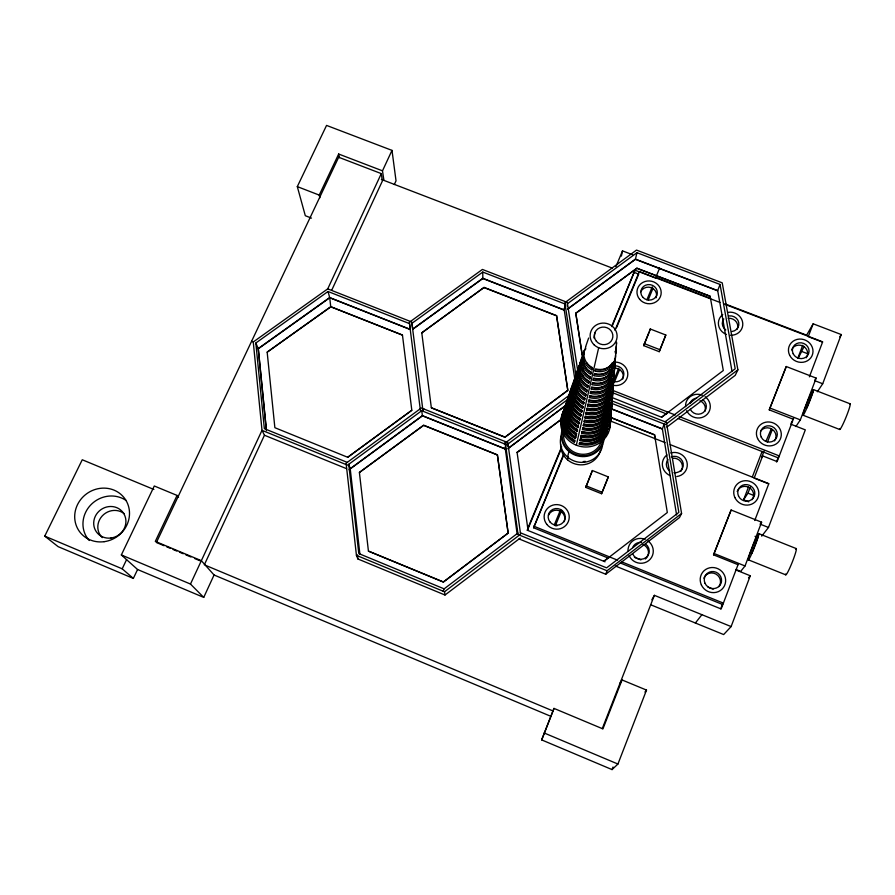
<?xml version="1.0" encoding="UTF-8"?>
<svg xmlns="http://www.w3.org/2000/svg" width="895" height="895" viewBox="0 0 895 895"><rect width="100%" height="100%" fill="white"/><g stroke="black" fill="none" stroke-linecap="round" stroke-linejoin="round"><path stroke-width="1.34" d="M368.427 551.119L443.349 581.963L508.147 533.028L497.396 454.828L423.615 425.203L359.398 472.459L368.427 551.119L443.372 582.063L508.136 533.14L497.396 454.828M421.758 332.649L431.345 407.796L504.937 437.23L567.822 390.287L556.567 315.622L484.106 287.418L421.78 332.828L484.106 287.418M505.328 449.055L505.507 444.289L506.458 442.052M507.89 446.292L507.991 443.976M561.255 419.319L517.064 452.467L561.232 419.475M615.726 353.368L616.308 345.962M616.454 344.083L616.599 342.181M615.827 352.283L616.532 343.277M610.927 406.319A23.18 22.23 11.1 0 1 610.535 416.264L610.401 417.887A23.382 22.431 11.2 0 0 610.972 408.847M607.649 432.732L607.783 431.144A24.456 23.494 11.4 0 1 579.669 442.488L579.3 444.166A24.646 23.684 11.5 0 0 607.649 432.732L606.374 432.072M607.94 429.343L608.085 427.732A24.031 23.08 11.3 0 1 580.452 438.874L580.083 440.575A24.232 23.27 11.4 0 0 607.94 429.343L606.665 428.671A22.789 21.894 11.4 0 1 580.463 439.244L580.083 440.575M608.242 425.908L608.387 424.264A23.606 22.655 11.2 0 1 581.247 435.205L580.866 436.939A23.807 22.856 11.3 0 0 608.242 425.908L606.955 425.237A22.364 21.469 11.3 0 1 603.767 429.6M608.544 422.418L608.689 420.762A23.18 22.23 11.1 0 1 582.041 431.491L581.66 433.247A23.382 22.431 11.2 0 0 608.544 422.418L607.257 421.746M609.171 415.302L609.316 413.591A22.297 21.368 10.9 0 1 583.685 423.906L583.294 425.707A22.509 21.569 11 0 0 609.171 415.302L607.862 414.62A21.032 20.149 11 0 1 606.183 417.171M609.484 411.666L609.64 409.932A21.849 20.921 10.9 0 1 584.524 420.035L584.133 421.869A22.062 21.133 10.9 0 0 609.484 411.666L608.164 410.973M609.808 407.975L609.965 406.229A21.39 20.473 10.8 0 1 585.375 416.108L584.972 417.965A21.614 20.686 10.8 0 0 609.808 407.975L608.477 407.281M610.133 404.238L610.289 402.459A20.932 20.026 10.7 0 1 586.236 412.125L585.833 414.005A21.156 20.238 10.7 0 0 610.133 404.238L608.801 403.544M610.468 400.445L610.625 398.644A20.462 19.556 10.6 0 1 587.109 408.086L586.695 409.988A20.686 19.779 10.6 0 0 610.468 400.445L609.115 399.741M610.804 396.597L610.961 394.762A19.992 19.097 10.5 0 1 588.004 403.981L587.579 405.916A20.216 19.31 10.5 0 0 610.804 396.597L609.45 395.892A18.683 17.855 10.5 0 1 587.981 404.506L587.579 405.916M611.151 392.692L611.307 390.835A19.511 18.616 10.4 0 1 588.899 399.819L588.474 401.788A19.735 18.84 10.4 0 0 611.151 392.692L609.775 391.976M611.486 388.721L611.654 386.841A19.019 18.146 10.3 0 1 589.816 395.601L589.38 397.593A19.242 18.37 10.3 0 0 611.486 388.721L610.11 388.005M612.202 380.621L612.37 378.674A18.012 17.162 10.1 0 1 591.684 386.964L591.237 389.012A18.247 17.397 10.2 0 0 612.202 380.621L610.804 379.894M612.56 376.471L612.739 374.502A17.497 16.669 10 0 1 592.635 382.545L592.188 384.637A17.743 16.904 10.1 0 0 612.56 376.471L611.151 375.743M612.93 372.264L613.109 370.261A16.983 16.155 10 0 1 593.609 378.059L593.15 380.185A17.229 16.401 10 0 0 612.93 372.264L611.509 371.526A15.629 14.868 10 0 1 593.575 378.708L593.15 380.185M613.31 367.99L613.478 365.965A16.457 15.64 9.9 0 1 594.593 373.506L594.135 375.665A16.703 15.886 9.9 0 0 613.31 367.99L611.878 367.252M613.679 363.65L613.869 361.591A15.92 15.125 9.8 0 1 595.6 368.885L595.119 371.078A16.166 15.372 9.8 0 0 613.679 363.65L612.236 362.911A14.544 13.828 9.8 0 1 595.555 369.579L595.119 371.078M528.072 530.455L517.075 452.322M504.937 437.23L567.799 390.455L556.567 315.622M608.6 558.211L533.599 527.77L563.492 454.537M567.161 306.079L567.475 303.696L636.949 252.692L720.05 284.453L735.187 368.785L665.063 421.802M582.153 354.823L575.787 313.194L636.949 268.187L710.127 296.234L723.305 370.519L661.584 417.249L611.654 397.402M567.587 457.11L569.142 450.588M567.519 459.795L568.124 456.517M593.933 337.974L594.985 332.504M621.399 256.127L622.506 250.88L632.687 254.773M582.477 429.51L582.858 427.732A22.744 21.804 11 0 0 609.003 417.204L608.857 418.882A22.946 22.006 11.1 0 1 582.477 429.51L582.869 428.146A21.48 20.596 11.1 0 0 607.548 418.2M590.308 393.341L590.745 391.316A18.515 17.654 10.2 0 0 612.012 382.791L611.844 384.705A18.75 17.889 10.3 0 1 590.308 393.341L590.722 391.887A17.184 16.39 10.3 0 0 610.457 383.977M576.324 445.173L598.677 347.741M567.766 309.032L635.405 259.326L636.949 252.692M611.979 326.63L635.002 270.189L655.52 278.065L659.66 267.997M575.765 313.384L636.949 268.187M574.31 442.175L574.713 440.508A24.456 23.494 11.4 0 1 562.631 413.244L562.138 414.687A24.646 23.684 11.5 0 0 574.31 442.175L574.97 440.966A23.225 22.308 11.5 0 1 563.033 425.035M575.574 436.928A24.031 23.08 11.3 0 1 563.705 410.145L563.201 411.611A24.232 23.27 11.4 0 0 575.172 438.617L576.257 435.708M576.044 435.015L576.458 433.303A23.606 22.655 11.2 0 1 564.79 407.012L564.275 408.489A23.807 22.856 11.3 0 0 576.044 435.015L576.716 433.784A22.364 21.469 11.3 0 1 566.054 421.601M576.928 431.368L577.342 429.622A23.18 22.23 11.1 0 1 565.886 403.824L565.371 405.323A23.382 22.431 11.2 0 0 576.928 431.368L577.611 430.126A21.927 21.032 11.2 0 1 567.15 418.189M577.823 427.653L578.248 425.897A22.744 21.804 11 0 1 567.005 400.602L566.479 402.123A22.946 22.006 11.1 0 0 577.823 427.653L578.517 426.412A21.48 20.596 11.1 0 1 567.452 411.711M578.729 423.906L579.166 422.116A22.297 21.368 10.9 0 1 568.135 397.324L567.598 398.868A22.509 21.569 11 0 0 578.729 423.906L579.423 422.653A21.032 20.149 11 0 1 568.593 408.265M579.658 420.091L580.094 418.278A21.849 20.921 10.9 0 1 569.276 394.001L568.739 395.568A22.062 21.133 10.9 0 0 579.658 420.091L580.352 418.838A20.574 19.701 10.9 0 1 569.97 405.748M580.598 416.231L581.034 414.385A21.39 20.473 10.8 0 1 570.439 390.634L569.891 392.223A21.614 20.686 10.8 0 0 580.598 416.231L581.291 414.956A20.115 19.254 10.8 0 1 571.704 404.037M581.537 412.304L581.996 410.447A20.932 20.026 10.7 0 1 571.625 387.211L571.066 388.833A21.156 20.238 10.7 0 0 581.537 412.304L582.253 411.029A19.645 18.795 10.7 0 1 572.129 397.626M582.511 408.333L582.969 406.442A20.462 19.556 10.6 0 1 572.822 383.742L572.252 385.387A20.686 19.779 10.6 0 0 582.511 408.333L583.216 407.046A19.164 18.325 10.6 0 1 574.075 396.653M585.487 396.049L585.956 394.08A19.019 18.146 10.3 0 1 576.525 373.036L575.932 374.748A19.242 18.37 10.3 0 0 585.487 396.049L586.214 394.74A17.687 16.882 10.3 0 1 577.297 383.642M586.505 391.842L586.986 389.828A18.515 17.654 10.2 0 1 577.801 369.355L577.197 371.089A18.75 17.889 10.3 0 0 586.505 391.842L587.232 390.522A17.184 16.39 10.3 0 1 578.83 380.632M587.534 387.557L588.037 385.521A18.012 17.162 10.1 0 1 579.087 365.619L578.483 367.386A18.247 17.397 10.2 0 0 587.534 387.557L588.272 386.226A16.669 15.897 10.2 0 1 579.87 375.788M588.597 383.217L589.089 381.147A17.497 16.669 10 0 1 580.396 361.826L579.781 363.616A17.743 16.904 10.1 0 0 588.597 383.217L589.335 381.885A16.155 15.383 10.1 0 1 582.052 374.244M589.66 378.809L590.163 376.705A16.983 16.155 10 0 1 581.728 357.978L581.101 359.79A17.229 16.401 10 0 0 589.66 378.809L590.409 377.466A15.629 14.868 10 0 1 582.522 367.688M591.841 369.792L592.367 367.621A15.92 15.125 9.8 0 1 584.457 350.09L583.808 351.97A16.166 15.372 9.8 0 0 591.841 369.792L592.602 368.427A14.544 13.828 9.8 0 1 586.672 362.777M585.755 487.383L592.378 470.535L608.242 476.878L607.783 478.433L601.574 493.727L585.755 487.383L592.378 470.535M600.847 442.734L601.474 440.25M594.135 375.665L594.56 374.177A15.092 14.354 9.9 0 0 610.278 369.557M592.188 384.637L592.613 383.172A16.155 15.383 10.1 0 0 609.685 377.914M591.237 389.012L591.651 387.557A16.669 15.897 10.2 0 0 609.294 382.143M589.38 397.593L589.794 396.161A17.687 16.882 10.3 0 0 609.629 388.833M588.474 401.788L588.888 400.356A18.191 17.374 10.4 0 0 608.13 394.438M586.695 409.988L587.098 408.579A19.164 18.325 10.6 0 0 607.593 402.056M585.833 414.005L586.236 412.606A19.645 18.795 10.7 0 0 607.235 405.916M584.972 417.965L585.375 416.578A20.115 19.254 10.8 0 0 606.877 409.72M584.133 421.869L584.524 420.482A20.574 19.701 10.9 0 0 605.904 414.24M583.294 425.707L583.685 424.342A21.032 20.149 11 0 0 604.125 419.442M581.66 433.247L582.052 431.893A21.927 21.032 11.2 0 0 606.721 422.653M580.866 436.939L581.247 435.596A22.364 21.469 11.3 0 0 599.527 433.057M580.452 438.874L580.833 437.532M579.3 444.166L579.68 442.835A23.225 22.308 11.5 0 0 604.114 435.429M643.684 345.638L650.251 328.991L665.813 335.021L659.223 351.69L643.684 345.638L649.155 332.269M601.574 493.727L608.242 476.878M649.647 331.06L650.251 328.991M659.223 351.69L665.813 335.021M566.188 403.902L566.692 402.459A23.606 22.655 11.2 0 1 567.766 400.714M567.754 399.36L567.251 400.826A23.382 22.431 11.2 0 1 568.907 398.275M568.325 397.704L568.828 396.216M571.625 388.072L572.162 386.517M572.766 384.76L573.303 383.194M577.476 371.056L578.047 369.389A19.019 18.146 10.3 0 1 579.781 366.838M578.696 367.498L579.278 365.798M579.938 363.885L580.531 362.162M583.092 354.722L582.477 356.49A17.229 16.401 10 0 1 584.043 354.185M583.775 352.708L584.401 350.918A16.457 15.64 9.9 0 1 585.889 348.714M585.095 348.871L585.722 347.047M585.666 346.622L588.619 338.053M541.676 739.908L553.994 708.404L602.928 728.899L622.059 679.954L646.514 690.09L617.93 764.039L612.046 769.588L541.676 739.908L553.994 708.404M655.174 438.997L654.558 434.746L609.584 416.969M519.033 538.913L605.747 574.232L607.045 570.753L681.587 513.495L666.417 422.339L611.207 400.58M710.127 296.234L636.904 268.388M751.878 553.401A14.107 0.984 -68.3 0 0 758.266 536.676L758.568 535.602A14.107 0.984 -68.3 0 0 758.591 533.756L758.289 534.136A14.107 0.984 -68.3 0 0 749.842 554.027A14.107 0.984 -68.3 0 0 751.196 554.922L758.445 536.027M806.921 407.896A13.828 0.94 -68 0 0 813.04 391.865L813.286 390.947A13.828 0.94 -68 0 0 813.007 389.929L812.66 390.455A13.828 0.94 -68 0 0 804.18 410.458A13.828 0.94 -68 0 0 806.227 409.462L813.186 391.316M650.609 604.74L723.663 634.555L731.114 626.578L750.278 575.765L735.947 569.992M761.723 536.15L768.492 527.468L805.31 429.868L791.258 424.375M817.37 391.764L822.706 383.754L841.255 334.551L813.163 323.811L806.619 335.166L724.805 303.785M720.721 608.779L722.701 603.566M776.48 461.988L778.37 457.021M790.967 423.861L791.952 421.243M738.23 564.174L721.146 608.98L615.368 565.998M754.742 520.521L768.816 483.647L670.243 444.647M793.619 418.334L777.128 461.585L762.652 455.891L761.589 457.546L764.028 451.192M809.371 376.84L822.662 341.834L725.163 304.434M735.903 569.466L740.68 571.402L745.032 565.964L761.6 522.188L731.125 510.016L713.55 554.844L738.028 564.7M795.901 426.523L800.343 419.878L816.15 378.093L786.257 366.525L769.252 409.865L793.272 419.24M748.768 501.849L743.588 499.802L748.466 487.059M752.371 476.867L762.126 451.382M766.03 441.168L771.311 428.739M797.904 357.911L802.748 345.269M743.588 499.802L747.974 493.156L750.312 487.037M767.429 442.287L772.295 429.566M798.239 358.224L804.09 346.454M762.652 455.891L754.149 478.12L768.66 483.859M813.163 323.811L808.252 336.654L822.494 342.125M720.05 284.453L717.611 290.797L635.405 259.326M713.55 554.844L731.125 510.016M769.252 409.865L786.257 366.525M612.046 769.588L613.041 767.015M602.257 728.653L654.39 595.332L731.114 626.578M560.136 510.743L554.329 524.85L556.914 525.902M613.433 381.169L618.747 368.237M646.928 299.736L652.242 286.814M555.347 525.812L561.724 510.318M614.272 382.478L619.586 369.568M648.249 299.836L653.026 288.212M614.977 330.333L639.354 271.521L719.96 302.443M533.599 527.77L557.853 469.26M558.379 467.984L563.671 455.219M616.487 327.749L638.717 274.127M527.591 528.833L561.68 446.762M611.632 326.474L635.002 270.189M527.446 530.209L561.232 448.854M615.894 266.676L622.506 250.88M443.137 591.203L444.133 588.854L517.858 533.107M203.724 597.401L214.062 575.004L201.341 560.673L155.305 541.385L177.065 495.427L154.287 485.985L121.351 554.945L137.573 569.511L203.724 597.401L190.478 584.055L121.351 554.945M394.315 184.527L396.026 180.835L391.999 150.382L326.552 125.412L297.308 186.619L305.307 215.706L311.482 218.111M204.328 564.823L264.45 435.238L262 430.338L253.263 341.979L327.738 288.872L381.292 173.608L338.668 157.251L156.401 542.504L164.076 545.726M331.765 290.125L382.411 180.958L381.292 173.608M190.478 584.055L262 430.338L347.573 465.165L424.006 409.049M383.921 180.387L382.489 170.833L391.999 150.382M153.884 489.475L82.262 459.761L44.75 536.127L58.164 546.666L133.344 578.427L137.573 569.511M319.884 197.75L319.235 195.099L338.668 154.029L382.489 170.833M133.344 578.427L122.201 568.817L126.575 559.632M575.899 375.106L564.846 302.678L636.513 250.085L722.22 282.831L737.883 369.836L735.22 375.352L666.932 427.038M681.587 513.495L679.484 517.567L605.747 574.232M575.172 438.617L575.843 437.398A22.789 21.894 11.4 0 1 565.371 426.009M651.862 599.773L654.39 595.332M839.778 336.867L841.255 334.551M814.808 380.185L816.15 378.093M620.123 682.941L622.059 679.954M760.068 524.224L761.6 522.188M695.381 623.009L701.915 614.686M644.937 692.059L646.514 690.09M748.5 577.868L750.278 575.765M795.599 549.049L795.946 548.68A14.152 1.32 -68.3 0 1 791.795 563.291A14.152 1.32 -68.3 0 1 785.665 573.986M609.249 557.149L603.778 561.344L667.323 512.533L654.558 434.746M356.434 555.347L444.502 591.763L520.577 534.214L507.789 442.589L421.366 407.986L346.096 463.23L356.434 555.347L357.899 558.972L445.005 595.018L520.241 538.063M661.584 417.249L668.185 412.259M737.883 369.836L665.522 424.566L611.587 403.298M504.165 443.752L570.171 394.594M568.347 398.991L506.839 444.826L420.381 410.201L409.339 322.289L482.405 269.44L567.273 302.376L577.734 370.698M507.789 448.596L566.423 404.876M508.863 447.936L566.401 405.032M497.385 454.973L423.637 425.36L359.398 472.459M347.707 457.289L411.812 410.279L402.459 335.088L330.714 306.716L267.169 352.16L274.866 427.698L347.707 457.289L411.812 410.279M567.788 308.842L635.45 259.125L717.689 290.606L732.065 371.57M349.106 469.718L422.462 415.806L506.648 449.592M482.763 272.069L411.935 323.319L412.752 329.27L482.83 278.502L482.763 272.069L565.047 304.009L564.253 310.151L482.83 278.502M412.729 329.091L482.83 278.311L564.275 309.961M347.26 462.368L264.349 428.649L255.836 343.009L328.029 291.501L409.507 323.621L410.346 329.573L329.729 297.755L328.029 291.501M266.352 429.387L258.308 348.759L329.729 297.755L330.758 306.907L267.169 352.16M563.201 411.611L564.577 411.991M657.277 277.875L710.518 298.303M634.454 272.494L638.292 273.971M381.382 179.414L612.269 268.097M802.121 351.601L807.29 353.581M815.088 380.8L822.706 383.754M297.308 186.619L319.235 195.099M813.421 389.594L850.149 403.824M644.266 343.624L659.861 349.688M484.106 287.608L556.545 315.812M803.061 415.224L839.723 429.51M770.259 408.154L800.343 419.878M612.773 390.421L675.233 414.989M679.137 416.522L779.344 455.935L778.068 457.815L678.309 418.569M612.236 392.569L666.641 413.982M327.738 288.872L411.767 321.987L423.033 411.264M410.324 329.394L329.673 297.565L258.241 348.58L266.408 430.629M610.804 408.523L662.345 428.862L676.609 514.983M610.759 408.679L662.334 429.029L664.168 424.04L678.846 512.387L606.609 567.855L520.375 532.782M609.551 417.126L654.502 434.903M610.58 421.042L665.052 442.6M747.974 493.156L754.004 495.55M760.728 524.369L768.492 527.468M758.792 533.621L796.181 548.557M755.011 536.318L757.517 537.324M504.937 437.084L431.345 407.796M251.596 341.308L253.263 341.979M505.328 448.91L422.406 415.672L350.214 468.723L359.924 554.464M586.124 485.851L602.011 492.228M748.343 559.811L785.709 574.825M714.378 553.625L745.032 565.964M634.432 557.305L640.887 559.923M708.068 587.131L713.237 589.223M533.8 526.182L617.651 560.203M621.522 561.78L723.44 603.14L722.377 604.405L620.235 562.944M527.054 530.108L605.054 561.803M607.045 570.753L518.06 534.539L505.116 441.515M264.45 435.238L346.544 468.667M444.133 588.854L358.805 553.58L348.737 464.304L350.258 468.868M166.627 546.789L170.464 548.4M173.026 549.474L176.863 551.085M179.425 552.148L183.262 553.759M185.813 554.833L190.937 556.981M194.774 558.581L199.887 560.729M205.447 565.293L553.043 710.988M214.062 575.004L551.063 716.414M544.171 732.983L617.93 764.039M44.75 536.127L122.201 568.817M177.065 495.427L178.53 497.262M255.836 343.009L258.308 348.759M330.714 306.716L402.459 335.088M338.668 154.029L339.429 157.688M575.787 313.194L582.388 356.031M564.051 308.842L574.97 380.162M444.502 591.763L445.005 595.018M421.713 410.727L422.429 415.828M505.138 447.679L517.176 534.27M615.693 354.051L615.324 351.097L615.626 353.469A15.92 15.125 9.8 0 1 615.122 358.537L614.966 360.551A16.166 15.372 9.8 0 0 615.469 355.404M357.429 554.833L357.899 558.972M102.276 537.626A16.3 15.327 -37.1 0 1 102.164 516.001A16.3 15.327 -37.1 0 1 124.181 513.64M89.187 540.479A27.443 25.798 -36.9 0 1 90.484 505.216A27.443 25.798 -36.9 0 1 126.284 500.607M548.501 515.307A8.514 8.312 15 0 1 559.554 510.81A8.514 8.312 15 0 1 564.275 521.684M672.648 458.251A8.502 8.144 22.3 0 1 680.86 471.363M671.34 456.92A8.536 8.178 22.2 0 1 683.187 463.453A8.536 8.178 22.2 0 1 673.957 472.683M669.84 471.05A8.536 8.178 22.2 0 1 667.927 459.504M643.035 544.54A8.626 8.368 28.9 0 1 645.34 559.006M645.698 544.115A8.659 8.402 28.8 0 1 646.033 557.54A8.659 8.402 28.8 0 1 632.776 554.05M632.62 547.572A8.659 8.402 28.8 0 1 641.547 542.437M737.167 491.456A8.592 8.178 28.5 0 1 749.093 487.462A8.592 8.178 28.5 0 1 752.102 499.667M703.85 578.148A8.726 8.391 35.8 0 1 715.955 574.064A8.726 8.391 35.8 0 1 718.942 586.605M670.713 452.993A12.552 12.027 22.2 0 1 686.912 461.921A12.552 12.027 22.2 0 1 676.81 476.532M670.377 475.715A12.552 12.027 22.2 0 1 666.932 454.928M648.069 540.96A12.731 12.351 28.8 0 1 648.584 560.717A12.731 12.351 28.8 0 1 629.073 555.571M628.021 551.354A12.731 12.351 28.8 0 1 645.183 539.349M849.657 404.126A13.861 1.264 -67.9 0 1 846.111 417.025A13.861 1.264 -67.9 0 1 839.555 429.007M640.731 291.915A8.223 7.719 11.2 0 1 651.336 287.72A8.223 7.719 11.2 0 1 656.057 297.811M615.905 368.169A8.323 7.932 11.9 0 1 622.741 379.077M614.283 365.921A8.368 7.965 11.9 0 1 623.882 373.83A8.368 7.965 11.9 0 1 614.619 381.751M728.138 318.363A8.312 7.775 17.2 0 1 737.29 329.103M729.168 315.913A8.346 7.809 17.2 0 1 738.755 322.67A8.346 7.809 17.2 0 1 731.976 331.497M725.778 329.942A8.346 7.809 17.2 0 1 723.798 318.922M690.224 403.321A8.424 7.988 19.7 0 1 691.712 401.844M699.968 400.792A8.424 7.988 19.7 0 1 704.868 411.286M702.821 399.718A8.458 8.021 19.6 0 1 703.28 412.539A8.458 8.021 19.6 0 1 690.28 409.216M690.067 403.041A8.458 8.021 19.6 0 1 696.556 398.13M791.538 349.99A8.391 7.82 21.8 0 1 803.162 346.164A8.391 7.82 21.8 0 1 806.216 357.81M760.728 430.954A8.514 8.033 25.2 0 1 772.452 429.466A8.514 8.033 25.2 0 1 774.544 440.843M614.753 362.117A12.306 11.713 11.9 0 1 627.809 374.356A12.306 11.713 11.9 0 1 614.183 385.488M728.519 312.265A12.273 11.478 17.2 0 1 742.749 323.207A12.273 11.478 17.2 0 1 730.51 335.267M726.337 334.394A12.273 11.478 17.2 0 1 718.54 325.232A12.273 11.478 17.2 0 1 722.78 314.548M705.115 396.709A12.44 11.803 19.6 0 1 705.786 415.56A12.44 11.803 19.6 0 1 686.666 410.671M685.604 406.643A12.44 11.803 19.6 0 1 702.273 395.165M610.323 416.936A24.456 23.494 11.4 0 1 609.73 426.389L609.607 427.944A24.646 23.684 11.5 0 0 610.211 418.412M605.87 432.945A23.225 22.308 11.5 0 1 604.74 434.623M615.279 360.204A16.457 15.64 9.9 0 1 614.787 362.799L614.63 364.78A16.703 15.886 9.9 0 0 615.156 359.466M610.815 416.891A24.031 23.08 11.3 0 1 609.987 423.067L609.864 424.633A24.232 23.27 11.4 0 0 610.591 416.309M564.98 424.98A22.789 21.894 11.4 0 1 564.118 421.769M614.529 358.884A16.983 16.155 10 0 1 614.451 367.006L614.294 368.953A17.229 16.401 10 0 0 614.373 360.719M610.837 410.57A23.606 22.655 11.2 0 1 610.256 419.688L610.133 421.288A23.807 22.856 11.3 0 0 610.949 415.168M602.995 430.372A22.364 21.469 11.3 0 1 600.444 432.453M565.215 418.468A22.364 21.469 11.3 0 1 564.924 416.332M614.418 363.683A17.497 16.669 10 0 1 614.127 371.134L613.97 373.058A17.743 16.904 10.1 0 0 614.529 367.397M614.339 372.365A18.012 17.162 10.1 0 1 613.802 375.206L613.646 377.108A18.247 17.397 10.2 0 0 614.227 371.28M611.576 406.308A22.744 21.804 11 0 1 610.804 412.796L610.681 414.441A22.946 22.006 11.1 0 0 611.072 404.596M613.791 371.324A18.515 17.654 10.2 0 1 613.478 379.223L613.332 381.091A18.75 17.889 10.3 0 0 613.646 373.092M611.844 402.918A22.297 21.368 10.9 0 1 611.084 409.272L610.949 410.939A22.509 21.569 11 0 0 611.721 404.518M613.769 377.097A19.019 18.146 10.3 0 1 613.164 383.172L613.019 385.018A19.242 18.37 10.3 0 0 613.623 378.853M611.744 396.351A21.849 20.921 10.9 0 1 611.375 405.703L611.24 407.393A22.062 21.133 10.9 0 0 611.788 398.991M607.671 411.834A20.574 19.701 10.9 0 1 606.53 413.468M569.6 403.79A20.574 19.701 10.9 0 1 569.433 401.821M577.834 371.324A19.511 18.616 10.4 0 0 576.839 372.913L576.268 374.558A19.735 18.84 10.4 0 1 577.846 372.186M613.511 381.527A19.511 18.616 10.4 0 1 612.851 387.065L612.706 388.877A19.735 18.84 10.4 0 0 613.209 381.382M612.023 392.927A21.39 20.473 10.8 0 1 611.654 402.09L611.52 403.802A21.614 20.686 10.8 0 0 611.889 394.55M576.66 374.759A19.992 19.097 10.5 0 0 575.642 376.392L575.082 378.003A20.216 19.31 10.5 0 1 576.123 376.359M612.885 382.366A19.992 19.097 10.5 0 1 612.549 390.902L612.404 392.692A20.216 19.31 10.5 0 0 612.751 384.056M584.2 403.007A18.683 17.855 10.5 0 1 574.791 391.26M573.818 382.322A20.932 20.026 10.7 0 1 574.982 380.677M612.661 392.457A20.932 20.026 10.7 0 1 611.956 398.409L611.811 400.143A21.156 20.238 10.7 0 0 612.527 394.124M576.1 377.354A20.462 19.556 10.6 0 0 574.467 379.816L573.919 381.415A20.686 19.779 10.6 0 1 574.97 379.726M612.594 385.935A20.462 19.556 10.6 0 1 612.247 394.684L612.113 396.451A20.686 19.779 10.6 0 0 612.627 388.587M591.494 372.98A15.092 14.354 9.9 0 1 583.562 361.837M585.196 398.901A18.191 17.374 10.4 0 1 576.302 388.43M571.39 403.119A20.115 19.254 10.8 0 1 570.932 401.228M610.043 419.844A24.87 23.896 11.5 0 1 581.481 446.639A24.87 23.896 11.5 0 1 563.425 411.789M601.496 440.888A19.354 18.638 12 0 1 579.647 453.989A19.354 18.638 12 0 1 563.593 434.12M604.27 438.013A21.547 20.753 12 0 1 578.181 456.058A21.547 20.753 12 0 1 562.597 428.481M603.331 439.758A20.865 20.104 12 0 1 578.864 455.342A20.865 20.104 12 0 1 562.44 431.412M602.715 444.032A21.267 20.495 12.2 0 1 576.984 461.842A21.267 20.495 12.2 0 1 561.612 434.612M585.252 461.339A20.44 19.712 12.2 0 1 583.227 461.563M600.545 450.196A20.283 19.567 12.3 0 1 577.969 464.606A20.283 19.567 12.3 0 1 560.639 444.021M583.943 402.381L583.484 404.294A20.216 19.31 10.5 0 1 573.46 381.897L574.042 380.23A19.992 19.097 10.5 0 0 583.943 402.381M584.95 398.264L584.48 400.21A19.735 18.84 10.4 0 1 574.691 378.339L575.272 376.661A19.511 18.616 10.4 0 0 584.95 398.264M591.259 372.197L590.745 374.334A16.703 15.886 9.9 0 1 582.444 355.908L583.081 354.062A16.457 15.64 9.9 0 0 591.259 372.197M104.1 541.688A28.013 26.279 -36.5 0 0 124.774 498.571A28.013 26.279 -36.5 0 0 77.429 504.802A28.013 26.279 -36.5 0 0 104.1 541.688M110.98 538.018A16.468 15.472 -36.9 0 0 123.141 512.656A16.468 15.472 -36.9 0 0 95.306 516.281A16.468 15.472 -36.9 0 0 110.98 538.018M549.977 521.964A8.547 8.346 14.9 0 0 564.611 520.062A8.547 8.346 14.9 0 0 555.459 508.584A8.547 8.346 14.9 0 0 549.977 521.964M738.543 496.087A8.637 8.212 28.4 0 0 753.277 497.956A8.637 8.212 28.4 0 0 747.034 484.654A8.637 8.212 28.4 0 0 738.543 496.087M705.047 583.327A8.771 8.435 35.7 0 0 719.972 585.263A8.771 8.435 35.7 0 0 713.729 571.581A8.771 8.435 35.7 0 0 705.047 583.327M546.823 524.38A12.575 12.273 14.9 0 0 568.347 521.572A12.575 12.273 14.9 0 0 554.889 504.702A12.575 12.273 14.9 0 0 546.823 524.38M734.896 497.598A12.698 12.082 28.4 0 0 756.566 500.339A12.698 12.082 28.4 0 0 747.392 480.794A12.698 12.082 28.4 0 0 734.896 497.598M701.356 584.882A12.899 12.396 35.7 0 0 723.305 587.724A12.899 12.396 35.7 0 0 714.109 567.609A12.899 12.396 35.7 0 0 701.356 584.882M642.677 297.084A8.256 7.753 11.2 0 0 656.773 295.294A8.256 7.753 11.2 0 0 647.779 284.632A8.256 7.753 11.2 0 0 642.677 297.084M793.171 353.749A8.435 7.854 21.7 0 0 807.592 355.516A8.435 7.854 21.7 0 0 801.383 342.83A8.435 7.854 21.7 0 0 793.171 353.749M761.197 437.062A8.547 8.066 25.1 0 0 775.797 438.886A8.547 8.066 25.1 0 0 769.577 425.841A8.547 8.066 25.1 0 0 761.197 437.062M639.668 299.333A12.15 11.4 11.2 0 0 660.398 296.681A12.15 11.4 11.2 0 0 647.163 281.03A12.15 11.4 11.2 0 0 639.668 299.333M789.625 355.203A12.396 11.545 21.7 0 0 810.836 357.787A12.396 11.545 21.7 0 0 801.696 339.138A12.396 11.545 21.7 0 0 789.625 355.203M757.595 438.55A12.575 11.859 25.1 0 0 779.075 441.224A12.575 11.859 25.1 0 0 769.913 422.048A12.575 11.859 25.1 0 0 757.595 438.55M594.023 344.743A13.514 12.798 9.5 0 0 616.633 339.496A13.514 12.798 9.5 0 0 600.198 323.442A13.514 12.798 9.5 0 0 594.023 344.743M596.372 341.264A9.286 8.793 9.5 0 0 612.247 339.227A9.286 8.793 9.5 0 0 602.223 327.145A9.286 8.793 9.5 0 0 596.372 341.264"/></g></svg>
